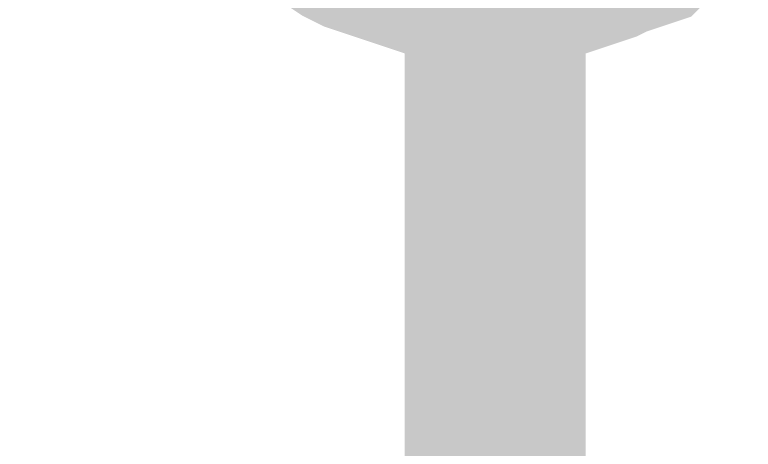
# Model space of a CAD drawing. Header units: inches. Extents: x 0 to 11.5, y 0 to 7.6.
# Drawn here: x 4.51899 to 4.56713, y 4.99878 to 5.02712 of the extents above; entities that cross this region are included whole.
import ezdxf

# ---------------------------------------------------------------- set-up
doc = ezdxf.new("R2010")
doc.units = ezdxf.units.IN
doc.header["$MEASUREMENT"] = 0
doc.layers.add('Sheet', color=255, linetype='Continuous')

msp = doc.modelspace()

# ---------------------------------------------------------------- linework, layer by layer
at = {"layer": 'Sheet'}
for points in [[(4.450098, 4.899843, 0.0118, 0.0118, 0), (4.550319, 4.899843, 0.0118, 0.0118, 0), (4.550319, 5.049687, 0.0118, 0.0118, 0)], [(4.550319, 5.02984, 0.0118, 0.0118, 0), (4.549327, 5.02984, 0.0118, 0.0118, 0), (4.548335, 5.02984, 0.0118, 0.0118, 0), (4.547342, 5.030171, 0.0118, 0.0118, 0), (4.54635, 5.030171, 0.0118, 0.0118, 0), (4.545358, 5.030501, 0.0118, 0.0118, 0), (4.544366, 5.030832, 0.0118, 0.0118, 0), (4.543373, 5.031163, 0.0118, 0.0118, 0), (4.542381, 5.031494, 0.0118, 0.0118, 0), (4.541389, 5.031825, 0.0118, 0.0118, 0), (4.540727, 5.032155, 0.0118, 0.0118, 0), (4.539735, 5.032817, 0.0118, 0.0118, 0), (4.539073, 5.033148, 0.0118, 0.0118, 0)], [(4.550319, 5.02984, 0.0118, 0.0118, 0), (4.549327, 5.02984, 0.0118, 0.0118, 0), (4.548335, 5.02984, 0.0118, 0.0118, 0), (4.547342, 5.030171, 0.0118, 0.0118, 0), (4.54635, 5.030171, 0.0118, 0.0118, 0), (4.545358, 5.030501, 0.0118, 0.0118, 0), (4.544366, 5.030832, 0.0118, 0.0118, 0), (4.543373, 5.031163, 0.0118, 0.0118, 0), (4.542381, 5.031494, 0.0118, 0.0118, 0), (4.541389, 5.031825, 0.0118, 0.0118, 0), (4.540727, 5.032155, 0.0118, 0.0118, 0), (4.539735, 5.032817, 0.0118, 0.0118, 0), (4.539073, 5.033148, 0.0118, 0.0118, 0)], [(4.550319, 5.02984, 0.0118, 0.0118, 0), (4.549327, 5.02984, 0.0118, 0.0118, 0), (4.548335, 5.02984, 0.0118, 0.0118, 0), (4.547342, 5.030171, 0.0118, 0.0118, 0), (4.54635, 5.030171, 0.0118, 0.0118, 0), (4.545358, 5.030501, 0.0118, 0.0118, 0), (4.544366, 5.030832, 0.0118, 0.0118, 0), (4.543373, 5.031163, 0.0118, 0.0118, 0), (4.542381, 5.031494, 0.0118, 0.0118, 0), (4.541389, 5.031825, 0.0118, 0.0118, 0), (4.540727, 5.032155, 0.0118, 0.0118, 0), (4.539735, 5.032817, 0.0118, 0.0118, 0), (4.539073, 5.033148, 0.0118, 0.0118, 0)], [(4.550319, 5.02984, 0.0118, 0.0118, 0), (4.549327, 5.02984, 0.0118, 0.0118, 0), (4.548335, 5.02984, 0.0118, 0.0118, 0), (4.547342, 5.030171, 0.0118, 0.0118, 0), (4.54635, 5.030171, 0.0118, 0.0118, 0), (4.545358, 5.030501, 0.0118, 0.0118, 0), (4.544366, 5.030832, 0.0118, 0.0118, 0), (4.543373, 5.031163, 0.0118, 0.0118, 0), (4.542381, 5.031494, 0.0118, 0.0118, 0), (4.541389, 5.031825, 0.0118, 0.0118, 0), (4.540727, 5.032155, 0.0118, 0.0118, 0), (4.539735, 5.032817, 0.0118, 0.0118, 0), (4.539073, 5.033148, 0.0118, 0.0118, 0)], [(4.550319, 5.02984, 0.0118, 0.0118, 0), (4.549327, 5.02984, 0.0118, 0.0118, 0), (4.548335, 5.02984, 0.0118, 0.0118, 0), (4.547342, 5.030171, 0.0118, 0.0118, 0), (4.54635, 5.030171, 0.0118, 0.0118, 0), (4.545358, 5.030501, 0.0118, 0.0118, 0), (4.544366, 5.030832, 0.0118, 0.0118, 0), (4.543373, 5.031163, 0.0118, 0.0118, 0), (4.542381, 5.031494, 0.0118, 0.0118, 0), (4.541389, 5.031825, 0.0118, 0.0118, 0), (4.540727, 5.032155, 0.0118, 0.0118, 0), (4.539735, 5.032817, 0.0118, 0.0118, 0), (4.539073, 5.033148, 0.0118, 0.0118, 0)], [(4.550319, 5.02984, 0.0118, 0.0118, 0), (4.549327, 5.02984, 0.0118, 0.0118, 0), (4.548335, 5.02984, 0.0118, 0.0118, 0), (4.547342, 5.030171, 0.0118, 0.0118, 0), (4.54635, 5.030171, 0.0118, 0.0118, 0), (4.545358, 5.030501, 0.0118, 0.0118, 0), (4.544366, 5.030832, 0.0118, 0.0118, 0), (4.543373, 5.031163, 0.0118, 0.0118, 0), (4.542381, 5.031494, 0.0118, 0.0118, 0), (4.541389, 5.031825, 0.0118, 0.0118, 0), (4.540727, 5.032155, 0.0118, 0.0118, 0), (4.539735, 5.032817, 0.0118, 0.0118, 0), (4.539073, 5.033148, 0.0118, 0.0118, 0)], [(4.550319, 5.02984, 0.0118, 0.0118, 0), (4.549327, 5.02984, 0.0118, 0.0118, 0), (4.548335, 5.02984, 0.0118, 0.0118, 0), (4.547342, 5.030171, 0.0118, 0.0118, 0), (4.54635, 5.030171, 0.0118, 0.0118, 0), (4.545358, 5.030501, 0.0118, 0.0118, 0), (4.544366, 5.030832, 0.0118, 0.0118, 0), (4.543373, 5.031163, 0.0118, 0.0118, 0), (4.542381, 5.031494, 0.0118, 0.0118, 0), (4.541389, 5.031825, 0.0118, 0.0118, 0), (4.540727, 5.032155, 0.0118, 0.0118, 0), (4.539735, 5.032817, 0.0118, 0.0118, 0), (4.539073, 5.033148, 0.0118, 0.0118, 0)], [(4.561234, 5.033148, 0.0118, 0.0118, 0), (4.560573, 5.032817, 0.0118, 0.0118, 0), (4.559911, 5.032155, 0.0118, 0.0118, 0), (4.558919, 5.031825, 0.0118, 0.0118, 0), (4.557927, 5.031494, 0.0118, 0.0118, 0), (4.557265, 5.031163, 0.0118, 0.0118, 0), (4.556273, 5.030832, 0.0118, 0.0118, 0), (4.555281, 5.030501, 0.0118, 0.0118, 0), (4.554288, 5.030171, 0.0118, 0.0118, 0), (4.553296, 5.030171, 0.0118, 0.0118, 0), (4.552304, 5.02984, 0.0118, 0.0118, 0), (4.551312, 5.02984, 0.0118, 0.0118, 0), (4.550319, 5.02984, 0.0118, 0.0118, 0)], [(4.561234, 5.033148, 0.0118, 0.0118, 0), (4.560573, 5.032817, 0.0118, 0.0118, 0), (4.559911, 5.032155, 0.0118, 0.0118, 0), (4.558919, 5.031825, 0.0118, 0.0118, 0), (4.557927, 5.031494, 0.0118, 0.0118, 0), (4.557265, 5.031163, 0.0118, 0.0118, 0), (4.556273, 5.030832, 0.0118, 0.0118, 0), (4.555281, 5.030501, 0.0118, 0.0118, 0), (4.554288, 5.030171, 0.0118, 0.0118, 0), (4.553296, 5.030171, 0.0118, 0.0118, 0), (4.552304, 5.02984, 0.0118, 0.0118, 0), (4.551312, 5.02984, 0.0118, 0.0118, 0), (4.550319, 5.02984, 0.0118, 0.0118, 0)], [(4.561234, 5.033148, 0.0118, 0.0118, 0), (4.560573, 5.032817, 0.0118, 0.0118, 0), (4.559911, 5.032155, 0.0118, 0.0118, 0), (4.558919, 5.031825, 0.0118, 0.0118, 0), (4.557927, 5.031494, 0.0118, 0.0118, 0), (4.557265, 5.031163, 0.0118, 0.0118, 0), (4.556273, 5.030832, 0.0118, 0.0118, 0), (4.555281, 5.030501, 0.0118, 0.0118, 0), (4.554288, 5.030171, 0.0118, 0.0118, 0), (4.553296, 5.030171, 0.0118, 0.0118, 0), (4.552304, 5.02984, 0.0118, 0.0118, 0), (4.551312, 5.02984, 0.0118, 0.0118, 0), (4.550319, 5.02984, 0.0118, 0.0118, 0)], [(4.561234, 5.033148, 0.0118, 0.0118, 0), (4.560573, 5.032817, 0.0118, 0.0118, 0), (4.559911, 5.032155, 0.0118, 0.0118, 0), (4.558919, 5.031825, 0.0118, 0.0118, 0), (4.557927, 5.031494, 0.0118, 0.0118, 0), (4.557265, 5.031163, 0.0118, 0.0118, 0), (4.556273, 5.030832, 0.0118, 0.0118, 0), (4.555281, 5.030501, 0.0118, 0.0118, 0), (4.554288, 5.030171, 0.0118, 0.0118, 0), (4.553296, 5.030171, 0.0118, 0.0118, 0), (4.552304, 5.02984, 0.0118, 0.0118, 0), (4.551312, 5.02984, 0.0118, 0.0118, 0), (4.550319, 5.02984, 0.0118, 0.0118, 0)], [(4.561234, 5.033148, 0.0118, 0.0118, 0), (4.560573, 5.032817, 0.0118, 0.0118, 0), (4.559911, 5.032155, 0.0118, 0.0118, 0), (4.558919, 5.031825, 0.0118, 0.0118, 0), (4.557927, 5.031494, 0.0118, 0.0118, 0), (4.557265, 5.031163, 0.0118, 0.0118, 0), (4.556273, 5.030832, 0.0118, 0.0118, 0), (4.555281, 5.030501, 0.0118, 0.0118, 0), (4.554288, 5.030171, 0.0118, 0.0118, 0), (4.553296, 5.030171, 0.0118, 0.0118, 0), (4.552304, 5.02984, 0.0118, 0.0118, 0), (4.551312, 5.02984, 0.0118, 0.0118, 0), (4.550319, 5.02984, 0.0118, 0.0118, 0)], [(4.561234, 5.033148, 0.0118, 0.0118, 0), (4.560573, 5.032817, 0.0118, 0.0118, 0), (4.559911, 5.032155, 0.0118, 0.0118, 0), (4.558919, 5.031825, 0.0118, 0.0118, 0), (4.557927, 5.031494, 0.0118, 0.0118, 0), (4.557265, 5.031163, 0.0118, 0.0118, 0), (4.556273, 5.030832, 0.0118, 0.0118, 0), (4.555281, 5.030501, 0.0118, 0.0118, 0), (4.554288, 5.030171, 0.0118, 0.0118, 0), (4.553296, 5.030171, 0.0118, 0.0118, 0), (4.552304, 5.02984, 0.0118, 0.0118, 0), (4.551312, 5.02984, 0.0118, 0.0118, 0), (4.550319, 5.02984, 0.0118, 0.0118, 0)], [(4.561234, 5.033148, 0.0118, 0.0118, 0), (4.560573, 5.032817, 0.0118, 0.0118, 0), (4.559911, 5.032155, 0.0118, 0.0118, 0), (4.558919, 5.031825, 0.0118, 0.0118, 0), (4.557927, 5.031494, 0.0118, 0.0118, 0), (4.557265, 5.031163, 0.0118, 0.0118, 0), (4.556273, 5.030832, 0.0118, 0.0118, 0), (4.555281, 5.030501, 0.0118, 0.0118, 0), (4.554288, 5.030171, 0.0118, 0.0118, 0), (4.553296, 5.030171, 0.0118, 0.0118, 0), (4.552304, 5.02984, 0.0118, 0.0118, 0), (4.551312, 5.02984, 0.0118, 0.0118, 0), (4.550319, 5.02984, 0.0118, 0.0118, 0)]]:
    msp.add_lwpolyline(points, format="xyseb", dxfattribs=at)

doc.saveas('drawing.dxf')
